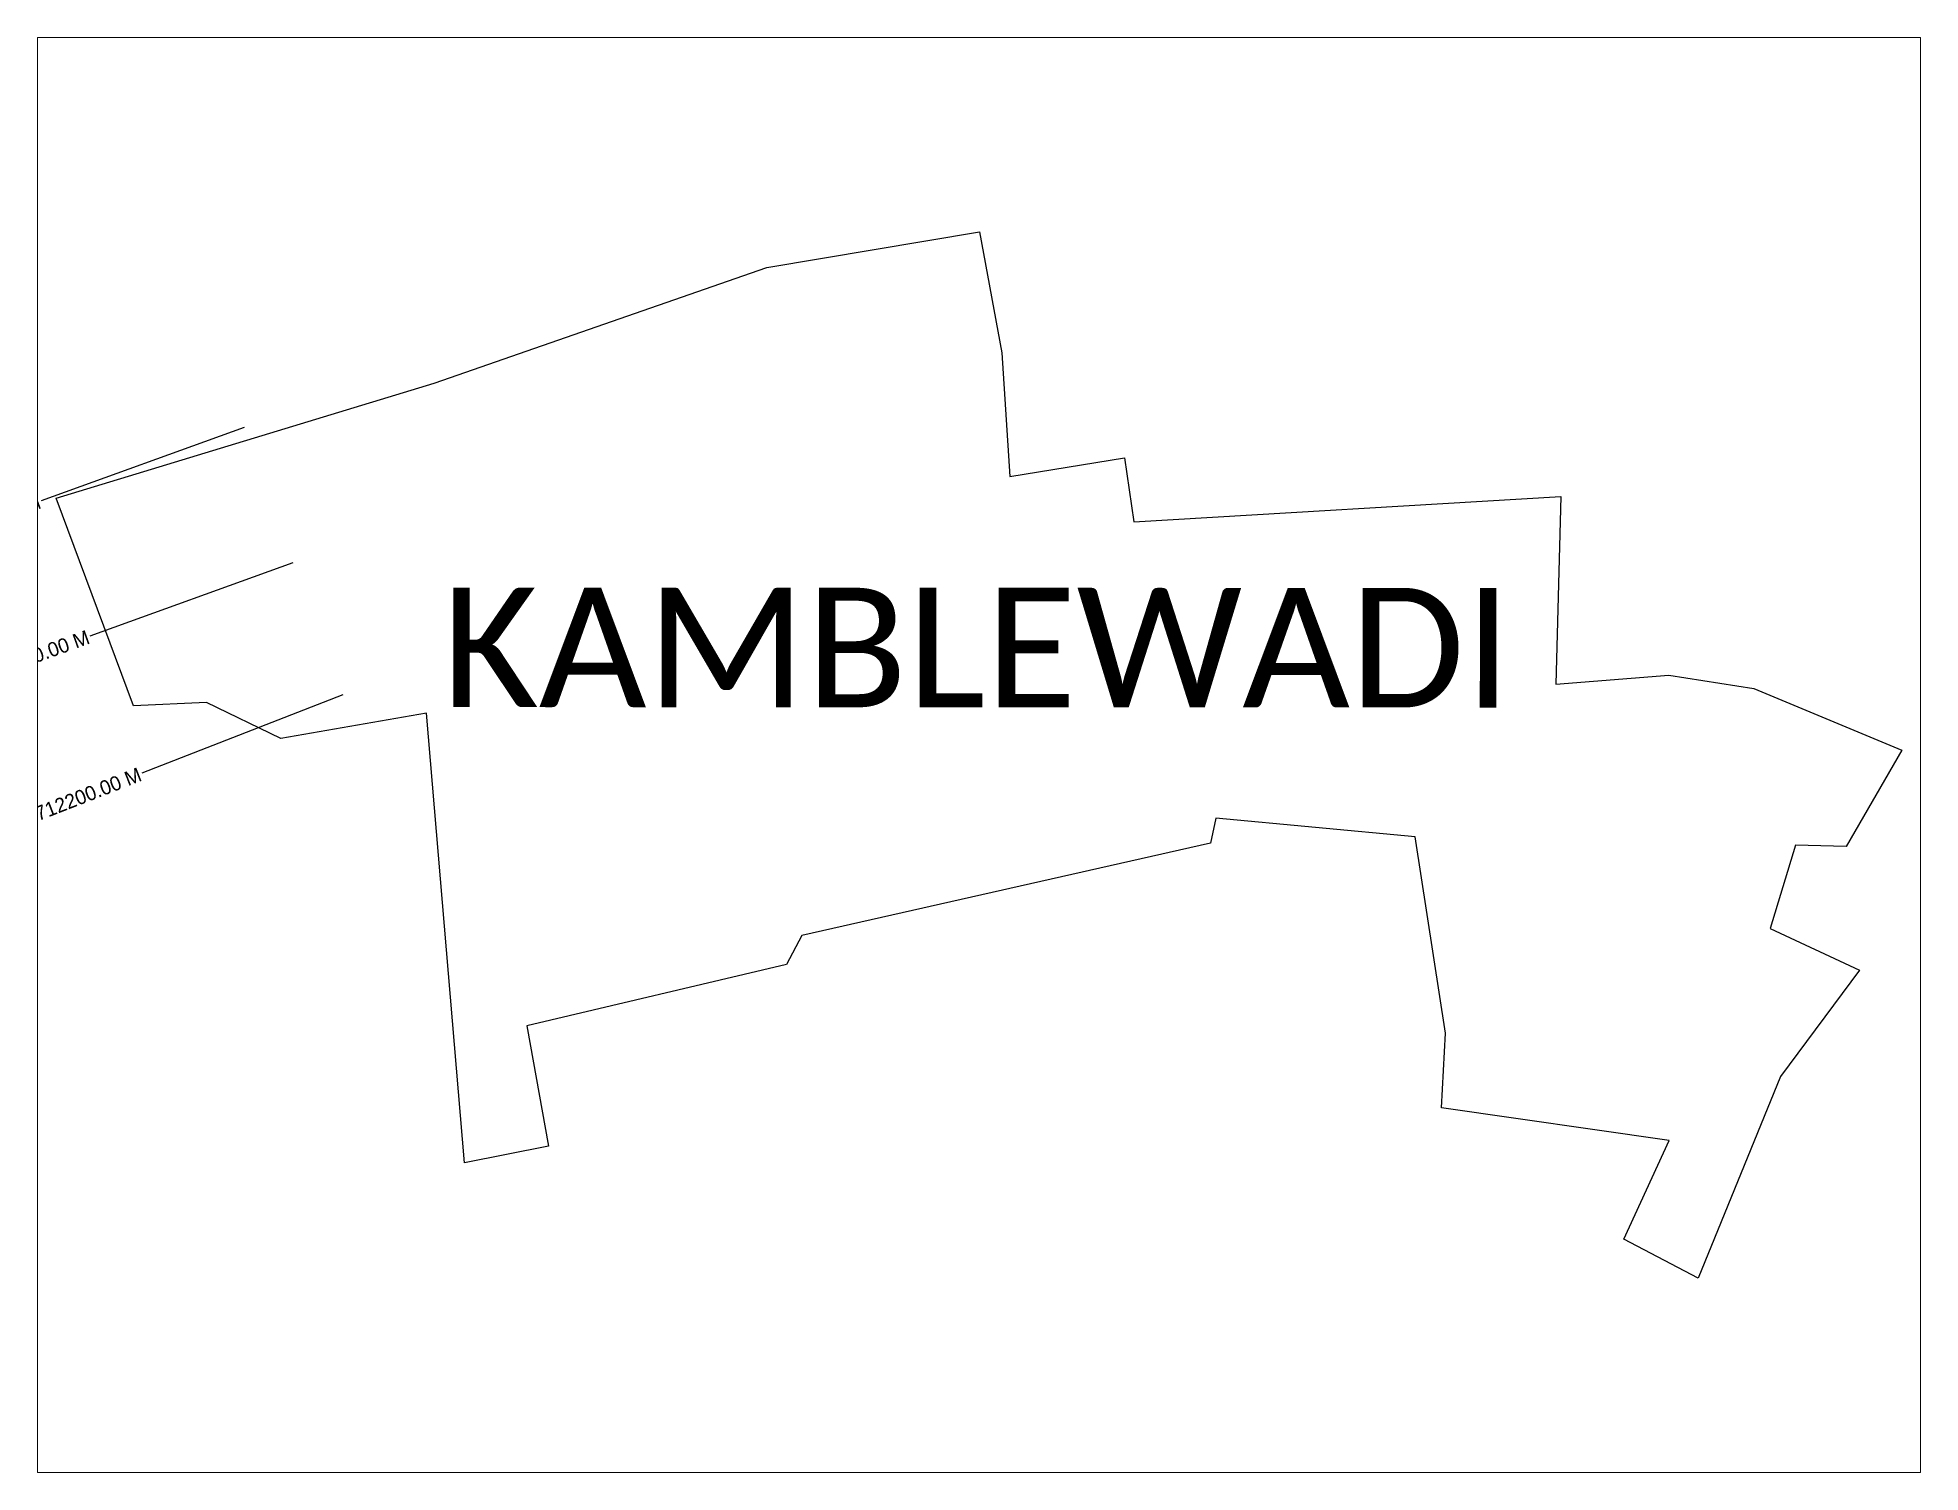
# Paper-space layout 'Global Mapper Layout' of a CAD drawing. Header units: metres. Extents: x 0 to 10.5, y 0 to 8.
# The model-space entities are those that its viewports show. They can reach past a viewport. Long polylines and large blocks are cut down to what shows.
import ezdxf
from ezdxf.enums import TextEntityAlignment as Align

# ---------------------------------------------------------------- set-up
doc = ezdxf.new("R2010")
doc.units = ezdxf.units.M
doc.header["$MEASUREMENT"] = 0
for name, color, linetype in [('CS', 134, 'Continuous'), ('CSMark', 6, 'Continuous'), ('village', 7, 'Continuous'), ('VILLAGE NAME', 250, 'Continuous')]:
    doc.layers.add(name, color=color, linetype=linetype)

msp = doc.modelspace()

# ---------------------------------------------------------------- linework, layer by layer
at = {"layer": 'CS'}
for p, q in [((353659.1, 1751475.9), (353518, 1751425.1)), ((353693, 1751381.9), (353551.8, 1751331)), ((353727.6, 1751290.2), (353587.9, 1751235.6))]:
    msp.add_line(p, q, dxfattribs=at)
at = {"layer": 'village', "color": 1}
msp.add_polyline3d([(354649.9, 1750980.2, 0), (354491.7, 1751003, 0), (354494.5, 1751055, 0), (354473.3, 1751191.4, 0), (354334.7, 1751204.4, 0), (354330.9, 1751186.9, 0), (354046.8, 1751122.7, 0), (354036.1, 1751102.6, 0), (353855.7, 1751059.9, 0), (353870.8, 1750976.3, 0), (353812.4, 1750964.8, 0), (353785.9, 1751277.4, 0), (353684.6, 1751259.7, 0), (353632.9, 1751284.8, 0), (353582.1, 1751282.5, 0), (353528.3, 1751426.8, 0), (353791.1, 1751506.9, 0), (354022.5, 1751587.2, 0), (354170.3, 1751612, 0), (354185.9, 1751527.9, 0), (354191.4, 1751441.9, 0), (354271.1, 1751454.8, 0), (354277.8, 1751410.4, 0), (354574.6, 1751428.1, 0), (354571.2, 1751297.6, 0), (354649.7, 1751303.9, 0), (354708.7, 1751294.5, 0), (354811.7, 1751251.6, 0), (354773, 1751184.6, 0), (354737.8, 1751185.5, 0), (354720.2, 1751127.6, 0), (354782.2, 1751098.8, 0), (354727.4, 1751024.7, 0), (354670.2, 1750884.6, 0), (354618.5, 1750911.7, 0)], close=True, dxfattribs=at)

# ---------------------------------------------------------------- texts
at = {"layer": 'CSMark'}
for s, rotation, p in [('SI-CH712000.00 M', 19.798, (353517, 1751424.8)), ('SI-CH712100.00 M', 19.798, (353550.9, 1751330.7)), ('SI-CH712200.00 M', 21.3229, (353586.9, 1751235.3))]:
    msp.add_text(s, height=10, rotation=rotation, dxfattribs=at).set_placement(p, align=Align.MIDDLE_RIGHT)
at = {"layer": 'VILLAGE NAME', "insert": (353796.6, 1751364.7), "char_height": 83.12, "attachment_point": 1, "rotation": 359.9793}
msp.add_mtext_dynamic_manual_height_columns('{\\fCalibri|b0|i0|c0|p34;KAMBLEWADI}', width=820.213, gutter_width=415.6, heights=[83.5], dxfattribs=at)

psp = doc.layouts.new('Global Mapper Layout')

# ---------------------------------------------------------------- viewports
at = {"layer": '0'}
psp.add_viewport(center=(5.25, 4), size=(10.5, 8), view_center_point=(354170.036, 1751248.3), view_height=997.39758, dxfattribs=at)

doc.saveas('drawing.dxf')
